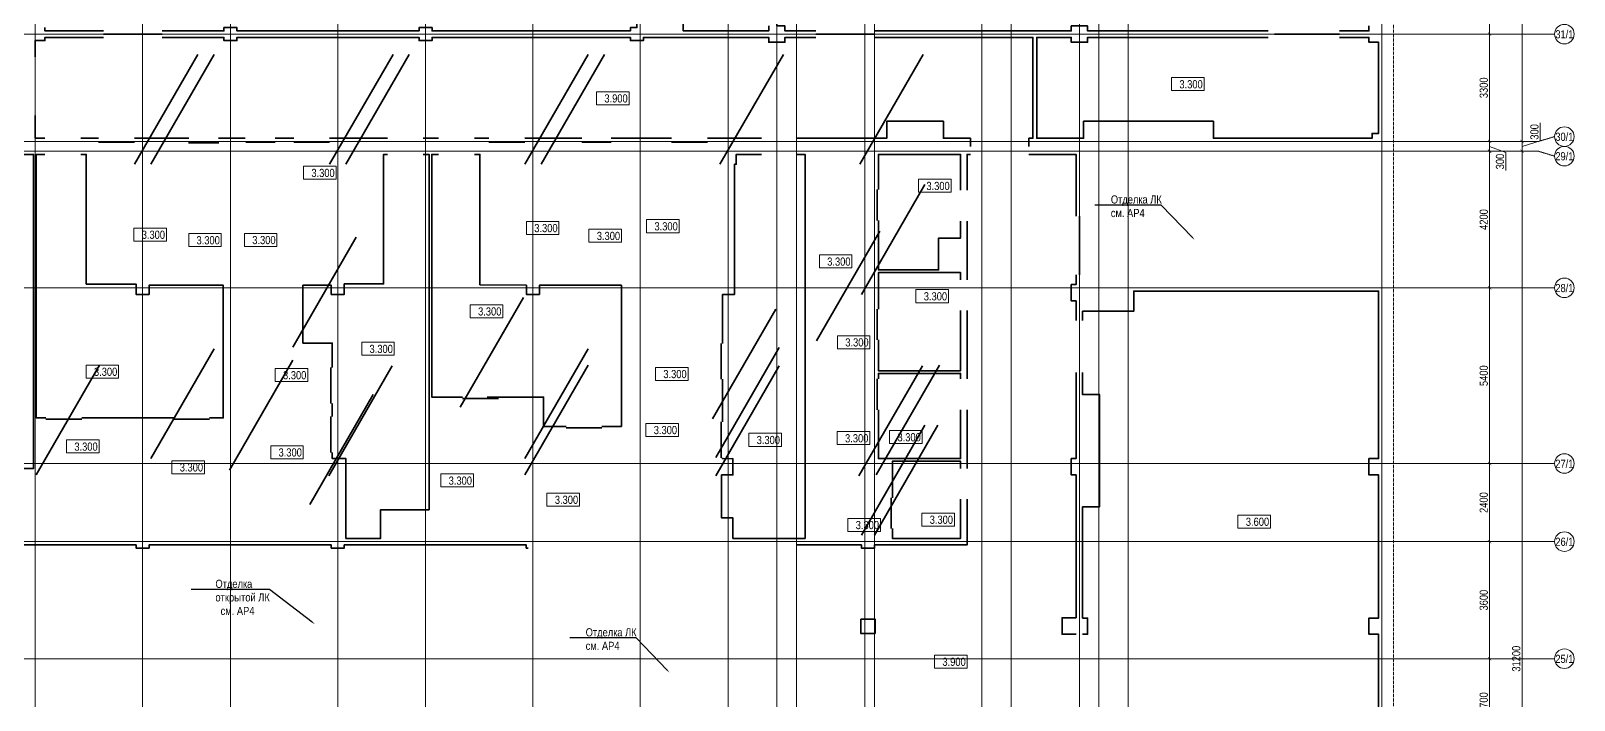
# Model space of a CAD drawing. Header units: millimetres. Extents: x -328335 to 1213373, y -208171 to 164144.
# Drawn here: x 73067 to 120510, y 83627 to 104200 of the extents above; entities that cross this region are included whole.
import ezdxf
from ezdxf import colors
from ezdxf.entities.mleader import LeaderData, LeaderLine
from ezdxf.enums import TextEntityAlignment as Align
from ezdxf.math import Vec2, Vec3

# ---------------------------------------------------------------- set-up
doc = ezdxf.new("R2010")
doc.units = ezdxf.units.MM
doc.header["$LTSCALE"] = 0.5
doc.linetypes.add('CENTER', pattern=[50.8, 31.75, -6.35, 6.35, -6.35])
doc.linetypes.add('DASHED', pattern=[19.05, 12.7, -6.35])
doc.layers.get('Defpoints').update_dxf_attribs({"color": 140})
for name, color, linetype, lineweight in [('АИ_Плинтус', 3, 'Continuous', 9), ('АИ_Полы', 1, 'Continuous', 9), ('АР6_потолок_отм', 5, 'Continuous', 5), ('РД_Оси_размер', 8, 'Continuous', 0)]:
    doc.layers.add(name, color=color, linetype=linetype, lineweight=lineweight)
doc.layers.add('АИ_Т_Профиль', color=2, linetype='Continuous', lineweight=40, true_color=0xffff00)
doc.layers.add('РД_Оси_100', color=7, linetype='Continuous', lineweight=0, true_color=0x525252)
doc.layers.add('АР6_Г_профиль плитки', color=220, linetype='Continuous', lineweight=35, plot=False)
doc.layers.add('АР_Делит', color=120, linetype='Continuous', lineweight=0, plot=False)
doc.styles.add('Arial_Narrow_08', font='ARIALN.TTF', dxfattribs={"width": 0.8})
doc.styles.add('style1', font='ARIALN.TTF')
doc.styles.add('ккк', font='isocpeur.ttf', dxfattribs={"width": 0.85, "oblique": 15})
doc.dimstyles.new('Dim100_ареал', dxfattribs={"dimscale": 100, "dimtxt": 2.5, "dimasz": 1, "dimexe": 1, "dimexo": 1, "dimgap": 0.5, "dimtad": 1, "dimzin": 12, "dimdsep": 46, "dimtxsty": 'style1', "dimblk": 'ARCHTICK', "dimcen": 1, "dimdle": 1, "dimaunit": 1, "dimadec": 0, "dimazin": 3, "dimtfac": 1, "dimtmove": 1, "dimatfit": 3, "dimldrblk": 'OPEN30', "dimfxl": 2, "dimfxlon": 1, "dimtolj": 1, "dimtzin": 0, "dimlwd": 5, "dimlwe": 5, "dimarcsym": 0})

# ---------------------------------------------------------------- blocks, each defined once
blk = doc.blocks.new('A-iden')
at = {"linetype": 'Continuous', "lineweight": 5}
blk.add_circle((0, -4), 3, dxfattribs=at)
at = {"color": 0, "linetype": 'Continuous', "lineweight": 20, "style": 'ккк', "width": 0.85}
blk.add_attdef('ID', text='', height=4, dxfattribs=at).set_placement((0.31, -3.85), align=Align.MIDDLE_CENTER)
blk = doc.blocks.new('_ArchTick')
at = {"color": 0, "linetype": 'ByBlock', "const_width": 0.15}
blk.add_lwpolyline([(-0.5, -0.5), (0.5, 0.5)], dxfattribs=at)
blk = doc.blocks.new('*D328')
at = {"layer": 'Defpoints', "color": 0, "transparency": 16777216}
for p in [(116910, 84900), (117910, 84900), (116910, 82200)]:
    blk.add_point(p, dxfattribs=at)
at = {"layer": 'РД_Оси_размер', "color": 0, "lineweight": 5, "transparency": 16777216}
for p, q in [((117910, 82100), (117910, 85000)), ((117710, 84900), (118010, 84900)), ((117710, 82200), (118010, 82200))]:
    blk.add_line(p, q, dxfattribs=at)
at = {"layer": 'РД_Оси_размер', "color": 0, "lineweight": 5, "transparency": 16777216, "xscale": 100, "yscale": 100, "zscale": 100}
for p, rotation in [((117910, 84900), 90), ((117910, 82200), 270)]:
    blk.add_blockref('_ArchTick', p, dxfattribs=dict(at, rotation=rotation))
at = {"layer": 'РД_Оси_размер', "color": 0, "transparency": 16777216, "insert": (117732, 83550), "char_height": 250, "attachment_point": 5, "rotation": 90, "style": 'style1'}
blk.add_mtext('\\A1;2700', dxfattribs=at)
blk = doc.blocks.new('_Open30')
at = {"color": 0, "linetype": 'ByBlock', "lineweight": -2}
for p, q in [((-1, 0.27), (0, 0)), ((0, 0), (-1, -0.27)), ((0, 0), (-1, 0))]:
    blk.add_line(p, q, dxfattribs=at)
blk = doc.blocks.new('*D329')
at = {"layer": 'Defpoints', "color": 0, "transparency": 16777216}
for p in [(116910, 88500), (117910, 88500), (116910, 84900)]:
    blk.add_point(p, dxfattribs=at)
at = {"layer": 'РД_Оси_размер', "color": 0, "lineweight": 5, "transparency": 16777216}
for p, q in [((117710, 88500), (118010, 88500)), ((117910, 84800), (117910, 88600)), ((117710, 84900), (118010, 84900))]:
    blk.add_line(p, q, dxfattribs=at)
at = {"layer": 'РД_Оси_размер', "color": 0, "lineweight": 5, "transparency": 16777216, "xscale": 100, "yscale": 100, "zscale": 100}
for p, rotation in [((117910, 88500), 90), ((117910, 84900), 270)]:
    blk.add_blockref('_ArchTick', p, dxfattribs=dict(at, rotation=rotation))
at = {"layer": 'РД_Оси_размер', "color": 0, "transparency": 16777216, "insert": (117732, 86700), "char_height": 250, "attachment_point": 5, "rotation": 90, "style": 'style1'}
blk.add_mtext('\\A1;3600', dxfattribs=at)
blk = doc.blocks.new('*D330')
at = {"layer": 'Defpoints', "color": 0, "transparency": 16777216}
for p in [(116910, 90900), (117910, 90900), (116910, 88500)]:
    blk.add_point(p, dxfattribs=at)
at = {"layer": 'РД_Оси_размер', "color": 0, "lineweight": 5, "transparency": 16777216}
for p, q in [((117710, 90900), (118010, 90900)), ((117910, 88400), (117910, 91000)), ((117710, 88500), (118010, 88500))]:
    blk.add_line(p, q, dxfattribs=at)
at = {"layer": 'РД_Оси_размер', "color": 0, "lineweight": 5, "transparency": 16777216, "xscale": 100, "yscale": 100, "zscale": 100}
for p, rotation in [((117910, 90900), 90), ((117910, 88500), 270)]:
    blk.add_blockref('_ArchTick', p, dxfattribs=dict(at, rotation=rotation))
at = {"layer": 'РД_Оси_размер', "color": 0, "transparency": 16777216, "insert": (117732, 89700), "char_height": 250, "attachment_point": 5, "rotation": 90, "style": 'style1'}
blk.add_mtext('\\A1;2400', dxfattribs=at)
blk = doc.blocks.new('*D331')
at = {"layer": 'Defpoints', "color": 0, "transparency": 16777216}
for p in [(116910, 96300), (117910, 96300), (116910, 90900)]:
    blk.add_point(p, dxfattribs=at)
at = {"layer": 'РД_Оси_размер', "color": 0, "lineweight": 5, "transparency": 16777216}
for p, q in [((117910, 90800), (117910, 96400)), ((117710, 96300), (118010, 96300)), ((117710, 90900), (118010, 90900))]:
    blk.add_line(p, q, dxfattribs=at)
at = {"layer": 'РД_Оси_размер', "color": 0, "lineweight": 5, "transparency": 16777216, "xscale": 100, "yscale": 100, "zscale": 100}
for p, rotation in [((117910, 96300), 90), ((117910, 90900), 270)]:
    blk.add_blockref('_ArchTick', p, dxfattribs=dict(at, rotation=rotation))
at = {"layer": 'РД_Оси_размер', "color": 0, "transparency": 16777216, "insert": (117732, 93600), "char_height": 250, "attachment_point": 5, "rotation": 90, "style": 'style1'}
blk.add_mtext('\\A1;5400', dxfattribs=at)
blk = doc.blocks.new('*D332')
at = {"layer": 'Defpoints', "color": 0, "transparency": 16777216}
for p in [(116910, 100500), (117910, 100500), (116910, 96300)]:
    blk.add_point(p, dxfattribs=at)
at = {"layer": 'РД_Оси_размер', "color": 0, "lineweight": 5, "transparency": 16777216}
for p, q in [((117910, 96200), (117910, 100600)), ((117710, 100500), (118010, 100500)), ((117710, 96300), (118010, 96300))]:
    blk.add_line(p, q, dxfattribs=at)
at = {"layer": 'РД_Оси_размер', "color": 0, "lineweight": 5, "transparency": 16777216, "xscale": 100, "yscale": 100, "zscale": 100}
for p, rotation in [((117910, 100500), 90), ((117910, 96300), 270)]:
    blk.add_blockref('_ArchTick', p, dxfattribs=dict(at, rotation=rotation))
at = {"layer": 'РД_Оси_размер', "color": 0, "transparency": 16777216, "insert": (117732, 98400), "char_height": 250, "attachment_point": 5, "rotation": 90, "style": 'style1'}
blk.add_mtext('\\A1;4200', dxfattribs=at)
blk = doc.blocks.new('*D333')
at = {"layer": 'Defpoints', "color": 0, "transparency": 16777216}
for p in [(116910, 100800), (117910, 100800), (116910, 100500)]:
    blk.add_point(p, dxfattribs=at)
at = {"layer": 'РД_Оси_размер', "color": 0, "lineweight": 5, "transparency": 16777216}
for p, q in [((117710, 100800), (118010, 100800)), ((117910, 100400), (117910, 100900)), ((117910, 100650), (118410, 100458)), ((117710, 100500), (118010, 100500)), ((118410, 100458), (118410, 99905))]:
    blk.add_line(p, q, dxfattribs=at)
at = {"layer": 'РД_Оси_размер', "color": 0, "lineweight": 5, "transparency": 16777216, "xscale": 100, "yscale": 100, "zscale": 100}
for p, rotation in [((117910, 100800), 90), ((117910, 100500), 270)]:
    blk.add_blockref('_ArchTick', p, dxfattribs=dict(at, rotation=rotation))
at = {"layer": 'РД_Оси_размер', "color": 0, "transparency": 16777216, "insert": (118232, 100182), "char_height": 250, "attachment_point": 5, "rotation": 90, "style": 'style1'}
blk.add_mtext('\\A1;300', dxfattribs=at)
blk = doc.blocks.new('*D334')
at = {"layer": 'Defpoints', "color": 0, "transparency": 16777216}
for p in [(116910, 104100), (117910, 104100), (116910, 100800)]:
    blk.add_point(p, dxfattribs=at)
at = {"layer": 'РД_Оси_размер', "color": 0, "lineweight": 5, "transparency": 16777216}
for p, q in [((117710, 104100), (118010, 104100)), ((117910, 100700), (117910, 104200)), ((117710, 100800), (118010, 100800))]:
    blk.add_line(p, q, dxfattribs=at)
at = {"layer": 'РД_Оси_размер', "color": 0, "lineweight": 5, "transparency": 16777216, "xscale": 100, "yscale": 100, "zscale": 100}
for p, rotation in [((117910, 104100), 90), ((117910, 100800), 270)]:
    blk.add_blockref('_ArchTick', p, dxfattribs=dict(at, rotation=rotation))
at = {"layer": 'РД_Оси_размер', "color": 0, "transparency": 16777216, "insert": (117732, 102450), "char_height": 250, "attachment_point": 5, "rotation": 90, "style": 'style1'}
blk.add_mtext('\\A1;3300', dxfattribs=at)
blk = doc.blocks.new('*D335')
at = {"layer": 'Defpoints', "color": 0, "transparency": 16777216}
for p in [(116910, 110100), (117910, 110100), (116910, 104100)]:
    blk.add_point(p, dxfattribs=at)
at = {"layer": 'РД_Оси_размер', "color": 0, "lineweight": 5, "transparency": 16777216}
for p, q in [((117710, 110100), (118010, 110100)), ((117910, 104000), (117910, 110200)), ((117710, 104100), (118010, 104100))]:
    blk.add_line(p, q, dxfattribs=at)
at = {"layer": 'РД_Оси_размер', "color": 0, "lineweight": 5, "transparency": 16777216, "xscale": 100, "yscale": 100, "zscale": 100}
for p, rotation in [((117910, 110100), 90), ((117910, 104100), 270)]:
    blk.add_blockref('_ArchTick', p, dxfattribs=dict(at, rotation=rotation))
at = {"layer": 'РД_Оси_размер', "color": 0, "transparency": 16777216, "insert": (117732, 107100), "char_height": 250, "attachment_point": 5, "rotation": 90, "style": 'style1'}
blk.add_mtext('\\A1;6000', dxfattribs=at)
blk = doc.blocks.new('*D51')
at = {"layer": 'Defpoints', "color": 0, "transparency": 16777216}
for p in [(114955, 100500), (118910, 100500), (116910, 69300)]:
    blk.add_point(p, dxfattribs=at)
at = {"layer": 'РД_Оси_размер', "color": 0, "lineweight": 5, "transparency": 16777216}
for p, q in [((118910, 69200), (118910, 100600)), ((118710, 100500), (119010, 100500)), ((118710, 69300), (119010, 69300))]:
    blk.add_line(p, q, dxfattribs=at)
at = {"layer": 'РД_Оси_размер', "color": 0, "lineweight": 5, "transparency": 16777216, "xscale": 100, "yscale": 100, "zscale": 100}
for p, rotation in [((118910, 100500), 90), ((118910, 69300), 270)]:
    blk.add_blockref('_ArchTick', p, dxfattribs=dict(at, rotation=rotation))
at = {"layer": 'РД_Оси_размер', "color": 0, "transparency": 16777216, "insert": (118732, 84900), "char_height": 250, "attachment_point": 5, "rotation": 90, "style": 'style1'}
blk.add_mtext('\\A1;31200', dxfattribs=at)
blk = doc.blocks.new('*D52')
at = {"layer": 'Defpoints', "color": 0, "transparency": 16777216}
for p in [(116910, 100800), (118910, 100800), (114955, 100500)]:
    blk.add_point(p, dxfattribs=at)
at = {"layer": 'РД_Оси_размер', "color": 0, "lineweight": 5, "transparency": 16777216}
for p, q in [((119468, 100817), (119468, 101370)), ((118710, 100800), (119010, 100800)), ((118910, 100400), (118910, 100900)), ((118910, 100650), (119468, 100817)), ((118710, 100500), (119010, 100500))]:
    blk.add_line(p, q, dxfattribs=at)
at = {"layer": 'РД_Оси_размер', "color": 0, "lineweight": 5, "transparency": 16777216, "xscale": 100, "yscale": 100, "zscale": 100}
for p, rotation in [((118910, 100800), 90), ((118910, 100500), 270)]:
    blk.add_blockref('_ArchTick', p, dxfattribs=dict(at, rotation=rotation))
at = {"layer": 'РД_Оси_размер', "color": 0, "transparency": 16777216, "insert": (119290, 101094), "char_height": 250, "attachment_point": 5, "rotation": 90, "style": 'style1'}
blk.add_mtext('\\A1;300', dxfattribs=at)
blk = doc.blocks.new('*D342')
at = {"layer": 'Defpoints', "color": 0, "transparency": 16777216}
for p in [(116910, 134700), (118910, 134700), (116910, 100800)]:
    blk.add_point(p, dxfattribs=at)
at = {"layer": 'РД_Оси_размер', "color": 0, "lineweight": 5, "transparency": 16777216}
for p, q in [((118910, 100700), (118910, 134800)), ((118710, 134700), (119010, 134700)), ((118710, 100800), (119010, 100800))]:
    blk.add_line(p, q, dxfattribs=at)
at = {"layer": 'РД_Оси_размер', "color": 0, "lineweight": 5, "transparency": 16777216, "xscale": 100, "yscale": 100, "zscale": 100}
for p, rotation in [((118910, 134700), 90), ((118910, 100800), 270)]:
    blk.add_blockref('_ArchTick', p, dxfattribs=dict(at, rotation=rotation))
at = {"layer": 'РД_Оси_размер', "color": 0, "transparency": 16777216, "insert": (118732, 117750), "char_height": 250, "attachment_point": 5, "rotation": 90, "style": 'style1'}
blk.add_mtext('\\A1;33900', dxfattribs=at)
blk = doc.blocks.new('Отметка_план')
at = {"color": 7, "lineweight": 5}
blk.add_lwpolyline([(0, 0), (10, 0), (10, 4), (0, 4)], close=True, dxfattribs=at)
at = {"style": 'Arial_Narrow_08', "width": 0.8}
blk.add_attdef('OTMG', text='', height=2.5, dxfattribs=at).set_placement((9.06, 0.7), align=Align.RIGHT)
blk = doc.blocks.new('СОШ_2200_АР_ОСИ_М100_28.05.24')
at = {"layer": 'АР_Делит', "color": 5, "linetype": 'DASHED'}
blk.add_lwpolyline([(114955, 135155), (114955, -355), (93595.036, -355), (93595.036, 13855), (94145, 13855), (94145, 68320), (66055, 68320), (66055, 13857.73), (83455, 13857.73), (83455, -355), (45245, -355), (45245, 13145), (44695, 13145), (44695, 26755), (45245, 26755), (45245, 68320), (20455, 68320), (20455, 26755), (27955, 26755), (27955, 13145), (-355, 13145), (-355, 100855), (37145, 100855), (37145, 129155)], dxfattribs=at)
at = {"layer": 'РД_Оси_100', "color": 8, "linetype": 'CENTER', "true_color": 0x808080}
for p, q in [((73200, -6155), (73200, 139938.679)), ((79200, -6155), (79200, 139938.679)), ((85200, -6155), (85200, 139938.679)), ((88500, -6155), (88500, 139938.679)), ((91800, -6155), (91800, 139938.679)), ((94500, -6155), (94500, 139938.679)), ((96000, -6155), (96000, 139938.679)), ((102300, -6155), (102300, 139938.679)), ((114600, -6155), (114600, 139938.679)), ((-5954.958, 104100), (119910, 104100)), ((-5954.958, 96300), (119910, 96300)), ((-5954.958, 90900), (119910, 90900)), ((-5954.958, 88500), (119910, 88500)), ((-5954.958, 84900), (119910, 84900))]:
    blk.add_line(p, q, dxfattribs=at)
for points in [[(76500, 139938.679), (76500, -6155)], [(82500, 139938.679), (82500, -6155)], [(96600, -6155), (96600, 139938.679)], [(98700, -6194.98), (98700, 139538.679), (98550, 139938.679)], [(99000, -6195.83), (99000, 139538.679), (99150, 139938.679)], [(103200, -6155), (103200, 139938.679)], [(105300, -6155), (105300, 139938.679)], [(105900, 139938.679), (105900, -6155)], [(106800, -6155), (106800, 139938.679)], [(119910, 100950), (119410, 100800), (-5454.958, 100800), (-5954.958, 100950)], [(119910, 100350), (119410, 100500), (-5454.958, 100500), (-5954.958, 100350)]]:
    blk.add_lwpolyline(points, dxfattribs=at)
at = {"layer": 'РД_Оси_100', "color": 0}
ref = blk.add_blockref('A-iden', (120210, 104500), dxfattribs=dict(at, xscale=100, yscale=100, zscale=100))
ref.add_attrib('ID', '31/1', dxfattribs={"layer": '0', "linetype": 'Continuous', "height": 250, "style": 'style1'}).set_placement((120210, 104100), align=Align.MIDDLE)
ref = blk.add_blockref('A-iden', (120210, 101350), dxfattribs=dict(at, xscale=100, yscale=100, zscale=100))
ref.add_attrib('ID', '30/1', dxfattribs={"layer": '0', "linetype": 'Continuous', "height": 250, "style": 'style1'}).set_placement((120210, 100950), align=Align.MIDDLE)
ref = blk.add_blockref('A-iden', (120210, 100750), dxfattribs=dict(at, xscale=100, yscale=100, zscale=100))
ref.add_attrib('ID', '29/1', dxfattribs={"layer": '0', "linetype": 'Continuous', "height": 250, "style": 'style1'}).set_placement((120210, 100350), align=Align.MIDDLE)
ref = blk.add_blockref('A-iden', (120210, 96700), dxfattribs=dict(at, xscale=100, yscale=100, zscale=100))
ref.add_attrib('ID', '28/1', dxfattribs={"layer": '0', "linetype": 'Continuous', "height": 250, "style": 'style1'}).set_placement((120210, 96300), align=Align.MIDDLE)
ref = blk.add_blockref('A-iden', (120210, 91300), dxfattribs=dict(at, xscale=100, yscale=100, zscale=100))
ref.add_attrib('ID', '27/1', dxfattribs={"layer": '0', "linetype": 'Continuous', "height": 250, "style": 'style1'}).set_placement((120210, 90900), align=Align.MIDDLE)
ref = blk.add_blockref('A-iden', (120210, 88900), dxfattribs=dict(at, xscale=100, yscale=100, zscale=100))
ref.add_attrib('ID', '26/1', dxfattribs={"layer": '0', "linetype": 'Continuous', "height": 250, "style": 'style1'}).set_placement((120210, 88500), align=Align.MIDDLE)
ref = blk.add_blockref('A-iden', (120210, 85300), dxfattribs=dict(at, xscale=100, yscale=100, zscale=100))
ref.add_attrib('ID', '25/1', dxfattribs={"layer": '0', "linetype": 'Continuous', "height": 250, "style": 'style1'}).set_placement((120210, 84900), align=Align.MIDDLE)
at = {"layer": 'РД_Оси_размер'}
for base, p1, p2, picture, middle in [((118910, 134700), (116910, 100800), (116910, 134700), '*D342', (118732.357, 117750)), ((117910, 110100), (116910, 104100), (116910, 110100), '*D335', (117732.357, 107100)), ((117910, 104100), (116910, 100800), (116910, 104100), '*D334', (117732.357, 102450)), ((118910, 100800), (114955, 100500), (116910, 100800), '*D52', (119290.286, 100867.379)), ((118910, 100500), (116910, 69300), (114955, 100500), '*D51', (118732.357, 84900)), ((117910, 100500), (116910, 96300), (116910, 100500), '*D332', (117732.357, 98400)), ((117910, 96300), (116910, 90900), (116910, 96300), '*D331', (117732.357, 93600)), ((117910, 90900), (116910, 88500), (116910, 90900), '*D330', (117732.357, 89700)), ((117910, 88500), (116910, 84900), (116910, 88500), '*D329', (117732.357, 86700)), ((117910, 84900), (116910, 82200), (116910, 84900), '*D328', (117732.357, 83550))]:
    dim = blk.add_linear_dim(base=base, p1=p1, p2=p2, angle=90, dimstyle='Dim100_ареал', dxfattribs=at)
    dim.commit()
    dim.dimension.update_dxf_attribs({"geometry": picture, "text_midpoint": middle})
dim = blk.add_linear_dim(base=(117910, 100800), p1=(116910, 100500), p2=(116910, 100800), angle=90, dimstyle='Dim100_ареал', dxfattribs=at)
dim.commit()
dim.dimension.update_dxf_attribs({"geometry": '*D333', "text_midpoint": (118410, 100407.707), "dimtype": 160})

msp = doc.modelspace()

# ---------------------------------------------------------------- linework, layer by layer
at = {"layer": 'АИ_Плинтус', "color": 24, "linetype": 'ByBlock', "lineweight": 35, "true_color": 0xa52900}
for points in [[(97200, 104200), (96249.996, 104200), (96249.996, 104350), (95999.996, 104350), (95999.996, 109850), (96250, 109850), (96250, 110350), (96000.001, 110350), (95999.996, 115850), (96249.996, 115850), (96249.996, 116350), (95999.996, 116350), (96000, 122450), (96249.996, 122450), (96249.996, 122950), (96000.003, 122950), (96000.003, 123150)], [(91700, 105200), (91700, 104300), (91500, 104300), (91500, 104200), (85400, 104200), (85400, 104300), (85000, 104300), (85000, 104200), (79400, 104200), (79400, 104300), (79000, 104300), (79000, 104200), (77100, 104200)], [(73200, 103400), (73200, 103900), (73500, 103900), (73500, 104000.798), (75300, 104000)], [(75300, 104200), (73500, 104200), (73500, 104300)], [(77100, 104000), (79000, 104000.798), (79000, 103900), (79400, 103900), (79400, 104000), (85000, 104000.798), (85000, 103900), (85400, 103900), (85400, 104000.798), (91500, 104000.798), (91500, 103900), (91900, 103900), (91900, 104000), (95749.996, 104000), (95749.996, 103850), (96249.996, 103850), (96250.004, 104000), (97200, 104000)], [(111100, 104200), (105549.997, 104200), (105549.997, 104350), (105049.997, 104350), (105049.997, 104200), (99000, 104200)], [(99000, 104000), (103870, 103999.917), (103870, 100900), (103750, 100900), (103750, 100650)], [(114200, 104350), (114200, 104200), (113300.001, 104200)], [(73500, 100900.009), (73200, 100900.009), (73200, 101600)], [(101950, 100650), (101950, 100900), (101120, 100900), (101120, 101420), (99380, 101420), (99380, 100900), (96626.044, 100900)], [(75150, 100900.009), (74600, 100900.009)], [(77920, 100900.009), (76250, 100900)], [(79651.855, 100900.009), (78830, 100900)], [(81150, 100900), (80581.855, 100900)], [(84030, 100900), (82250, 100900)], [(85600, 100900), (85130, 100900)], [(87150, 100900.008), (86700, 100900.008)], [(90000, 100900), (88250, 100900)], [(92765.784, 100900), (90910, 100900)], [(95526.044, 100900), (93865.784, 100900)], [(70680, 91950), (70680, 91050), (71050, 91050), (71050, 90750), (73150.025, 90750), (73150, 100400), (71050, 100400), (71050, 100100), (70550, 100100), (70551, 100400), (70380, 100400)], [(73500, 100400), (73230, 100400), (73230, 92300), (73530, 92300)], [(78560.001, 92300), (78980.002, 92300), (78979.953, 96379.986), (76700, 96380.086), (76700, 96100), (76300, 96100), (76300, 96418.489), (74770, 96418.489), (74770, 100400), (74600, 100400)], [(84030, 100400), (83910.004, 100400), (83910.004, 96419.984), (82700, 96419.984), (82700, 96100), (82300, 96100), (82300.005, 96380), (81429.979, 96379.99), (81429.979, 94600), (82330, 94600), (82330, 93850)], [(82330, 91243.027), (82330, 91050), (82750.187, 91050), (82750.187, 88600), (83820, 88599.569), (83820, 89480), (85310, 89480), (85310, 100400), (85130, 100400)], [(85600, 100400), (85390, 100400), (85390, 92940.235), (86340, 92940.235)], [(90620.004, 92040.007), (91220.004, 92040.007), (91219.309, 96380.696), (88700, 96380.696), (88700, 96100), (88300, 96100), (88299.714, 96380.868), (86869.715, 96393.283), (86869.715, 100400), (86700, 100400)], [(94330.004, 91080), (94330.004, 91048.675), (94650, 91050), (94650, 90550), (94300, 90550), (94300.001, 89230), (94650, 89230), (94650, 88600), (96870, 88600), (96870, 100400), (96626.044, 100400)], [(95526.044, 100400), (94750, 100400), (94750, 100100), (94700, 100100), (94700, 96100), (94330.004, 96100), (94330.004, 94589.859)], [(99120, 99319.914), (99120.654, 100400), (101650, 100400), (101650, 99300)], [(101850, 99300), (101850, 100400), (101950, 100400)], [(105200, 98500), (105200, 100400), (103750, 100400)], [(99120, 98369.914), (99120.654, 96850), (100971.439, 96850), (100971.439, 97830), (101650, 97830), (101650, 98350)], [(101850, 96550), (101850, 98350)], [(101650, 96550), (101650, 96770), (99120.654, 96770), (99120.654, 95650)], [(105200, 95300), (105200, 95900), (105050, 95900), (105050, 96400), (105200, 96400), (105200, 96700)], [(114500, 82450), (114500, 85650), (114200, 85650), (114200, 86150), (114500, 86150), (114500, 90550), (114200, 90550), (114200, 91050), (114500, 91050), (114500, 96200), (106970, 96200), (106970, 95580), (105400, 95580), (105400, 95300)], [(99120, 94700), (99120, 93750), (101650, 93750), (101650, 95600)], [(101850, 95600), (101850, 93500)], [(94330.004, 93489.859), (94330.004, 92180)], [(101650, 93500), (101650, 93670), (99120, 93670), (99120, 93500)], [(105200, 85650), (104769.983, 85650), (104769.983, 86158.477), (105200, 86158.477), (105200, 90550), (105050, 90550), (105050, 91050), (105200, 91050), (105200, 93700)], [(105400, 93700), (105400, 93019.999), (105920, 93019.999), (105920, 89570), (105400, 89570), (105400, 86150), (105550, 86150), (105550, 85650), (105400, 85651)], [(82330, 92750), (82330, 92343.027)], [(87090, 92940.235), (88829.891, 92940.235), (88829.891, 92039.957), (89520.004, 92039.976)], [(99120, 92550), (99120, 91050), (101650, 91050), (101650, 92550)], [(101850, 92550), (101850, 90750)], [(74630, 92300), (77460, 92300)], [(101650, 90750), (101650.005, 90970), (99550, 90970), (99550, 89850)], [(101850, 89800), (101850, 88400), (99000, 88400), (99000, 88300), (98600, 88300), (98600, 88400), (96600, 88400)], [(99550, 88900), (99550, 88600), (101650, 88600), (101650, 89800)], [(88350, 88300), (88297.5, 88300), (88297.5, 88400), (82700, 88400), (82700, 88300), (82300, 88300), (82300, 88400), (76700, 88400), (76700, 88300), (76300, 88300), (76300, 88400), (71000, 88400), (71000, 88300), (70899.915, 88299.999), (70899.919, 87600.001)]]:
    msp.add_lwpolyline(points, dxfattribs=at)
at = {"layer": 'АИ_Плинтус', "color": 160, "linetype": 'ByBlock', "lineweight": 35, "true_color": 0x003fff}
for points in [[(95749.996, 104349.999), (95749.996, 104200), (93120, 104200), (93120, 105020.299)], [(111100, 104000), (105549.997, 104000), (105549.997, 103850), (105049.997, 103850), (105049.997, 104000), (103990, 103999.917), (103990, 100900), (105429.997, 100900), (105429.997, 101420), (109420, 101420), (109420, 100900), (114300, 100900), (114300, 101050), (114500, 101050), (114500, 103850), (114200, 103850), (114200, 104000), (113300.001, 104000)]]:
    msp.add_lwpolyline(points, dxfattribs=at)
at = {"layer": 'АИ_Плинтус', "color": 24, "linetype": 'ByBlock', "lineweight": 35, "true_color": 0xa52900}
msp.add_lwpolyline([(98580, 86120), (99020, 86120), (99020, 85680), (98580, 85680)], close=True, dxfattribs=at)
at = {"layer": 'АИ_Т_Профиль', "linetype": 'ByBlock', "lineweight": 35}
for points in [[(75300, 104100), (77100, 104100)], [(97199.999, 104100), (99000, 104100)], [(111300, 104100), (113300.001, 104100)], [(75150, 100775), (76250, 100775)], [(77910.002, 100760.562), (78850, 100760.562)], [(79671.855, 100775), (80581.855, 100775)], [(81150, 100775), (82250, 100775)], [(87150, 100775), (88250, 100775)], [(90000, 100775), (90910, 100775)], [(92765.784, 100775), (93865.784, 100775)], [(99080, 98369.914), (99080, 99319.914)], [(105300, 96700), (105300, 98500)], [(99080, 94700), (99080, 95650)], [(94290.004, 93489.944), (94290.004, 94589.944)], [(82290, 93850), (82290, 92750)], [(99080, 92550), (99080, 93500)], [(86340, 92900.235), (87440, 92900.235)], [(73530, 92260), (74630, 92260)], [(77460.001, 92260), (78560.001, 92260)], [(82290, 92343.027), (82290, 91243.027)], [(94290.004, 92180), (94290.004, 91080)], [(89520.005, 91999.976), (90620.005, 92000.007)], [(99510, 88900), (99510, 89850)]]:
    msp.add_lwpolyline(points, dxfattribs=at)
at = {"layer": 'АР6_Г_профиль плитки'}
for points in [[(76250, 100100), (78200, 103477.499)], [(76750, 100100), (78700, 103477.499)], [(82250, 100100), (84200, 103477.499)], [(82750, 100100), (84700, 103477.499)], [(88250, 100100), (90200, 103477.499)], [(88750, 100100), (90700, 103477.499)], [(94250, 100100), (96200, 103477.499)], [(98550, 100100), (100500, 103477.499)], [(98600, 96100), (100550, 99477.499)], [(81119.583, 94480), (83069.583, 97857.499)], [(97220, 94670), (99170, 98047.499)], [(86259.942, 92630.235), (88209.942, 96007.734)], [(94020.004, 92270.066), (95970.004, 95647.565)], [(76750, 91050), (78700, 94427.499)], [(88250.014, 91050), (90200.014, 94427.499)], [(94125, 91085.003), (96075, 94462.502)], [(79169.583, 90700), (81119.583, 94077.499)], [(73230, 90550), (75180, 93927.499)], [(82224.583, 90525), (84174.583, 93902.499)], [(88250, 90550), (90200, 93927.499)], [(94125, 90524.994), (96075, 93902.493)], [(98525.145, 90525), (100475.145, 93902.499)], [(99050, 90550), (101000, 93927.499)], [(81639.583, 89640), (83589.583, 93017.499)], [(98600, 88700), (100550, 92077.499)], [(99000, 88700), (100950, 92077.499)]]:
    msp.add_lwpolyline(points, dxfattribs=at)

# ---------------------------------------------------------------- block references
at = {"layer": 'АР6_потолок_отм'}
ref = msp.add_blockref('Отметка_план', (108134.255, 102363.666), dxfattribs=dict(at, xscale=100, yscale=100, zscale=100))
ref.add_attrib('OTMG', '3.300', dxfattribs={"layer": '0', "color": 0, "height": 250, "style": 'style1'}).set_placement((109091.672, 102683.482), align=Align.TOP_RIGHT)
ref = msp.add_blockref('Отметка_план', (90457.131, 101928.764), dxfattribs=dict(at, xscale=100, yscale=100, zscale=100))
ref.add_attrib('OTMG', '3.900', dxfattribs={"layer": '0', "color": 0, "height": 250, "style": 'style1'}).set_placement((91414.549, 102248.58), align=Align.TOP_RIGHT)
ref = msp.add_blockref('Отметка_план', (81449.357, 99638.54), dxfattribs=dict(at, xscale=100, yscale=100, zscale=100))
ref.add_attrib('OTMG', '3.300', dxfattribs={"layer": '0', "color": 0, "height": 250, "style": 'style1'}).set_placement((82406.775, 99958.357), align=Align.TOP_RIGHT)
ref = msp.add_blockref('Отметка_план', (100356.37, 99237.694), dxfattribs=dict(at, xscale=100, yscale=100, zscale=100))
ref.add_attrib('OTMG', '3.300', dxfattribs={"layer": '0', "color": 0, "height": 250, "style": 'style1'}).set_placement((101313.788, 99557.51), align=Align.TOP_RIGHT)
ref = msp.add_blockref('Отметка_план', (88302.126, 97943.224), dxfattribs=dict(at, xscale=100, yscale=100, zscale=100))
ref.add_attrib('OTMG', '3.300', dxfattribs={"layer": '0', "color": 0, "height": 250, "style": 'style1'}).set_placement((89259.544, 98263.04), align=Align.TOP_RIGHT)
ref = msp.add_blockref('Отметка_план', (91996.143, 97996.67), dxfattribs=dict(at, xscale=100, yscale=100, zscale=100))
ref.add_attrib('OTMG', '3.300', dxfattribs={"layer": '0', "color": 0, "height": 250, "style": 'style1'}).set_placement((92953.561, 98316.487), align=Align.TOP_RIGHT)
ref = msp.add_blockref('Отметка_план', (76233.297, 97738.461), dxfattribs=dict(at, xscale=100, yscale=100, zscale=100))
ref.add_attrib('OTMG', '3.300', dxfattribs={"layer": '0', "color": 0, "height": 250, "style": 'style1'}).set_placement((77190.715, 98058.278), align=Align.TOP_RIGHT)
ref = msp.add_blockref('Отметка_план', (77918.207, 97568.744), dxfattribs=dict(at, xscale=100, yscale=100, zscale=100))
ref.add_attrib('OTMG', '3.300', dxfattribs={"layer": '0', "color": 0, "height": 250, "style": 'style1'}).set_placement((78875.625, 97888.56), align=Align.TOP_RIGHT)
ref = msp.add_blockref('Отметка_план', (79632.684, 97574.861), dxfattribs=dict(at, xscale=100, yscale=100, zscale=100))
ref.add_attrib('OTMG', '3.300', dxfattribs={"layer": '0', "color": 0, "height": 250, "style": 'style1'}).set_placement((80590.102, 97894.678), align=Align.TOP_RIGHT)
ref = msp.add_blockref('Отметка_план', (90223.518, 97701.804), dxfattribs=dict(at, xscale=100, yscale=100, zscale=100))
ref.add_attrib('OTMG', '3.300', dxfattribs={"layer": '0', "color": 0, "height": 250, "style": 'style1'}).set_placement((91180.936, 98021.621), align=Align.TOP_RIGHT)
ref = msp.add_blockref('Отметка_план', (97307.547, 96913.091), dxfattribs=dict(at, xscale=100, yscale=100, zscale=100))
ref.add_attrib('OTMG', '3.300', dxfattribs={"layer": '0', "color": 0, "height": 250, "style": 'style1'}).set_placement((98264.964, 97232.908), align=Align.TOP_RIGHT)
ref = msp.add_blockref('Отметка_план', (100276.037, 95844.793), dxfattribs=dict(at, xscale=100, yscale=100, zscale=100))
ref.add_attrib('OTMG', '3.300', dxfattribs={"layer": '0', "color": 0, "height": 250, "style": 'style1'}).set_placement((101233.455, 96164.61), align=Align.TOP_RIGHT)
ref = msp.add_blockref('Отметка_план', (86574.134, 95380.204), dxfattribs=dict(at, xscale=100, yscale=100, zscale=100))
ref.add_attrib('OTMG', '3.300', dxfattribs={"layer": '0', "color": 0, "height": 250, "style": 'style1'}).set_placement((87531.552, 95700.02), align=Align.TOP_RIGHT)
ref = msp.add_blockref('Отметка_план', (83237.915, 94228.338), dxfattribs=dict(at, xscale=100, yscale=100, zscale=100))
ref.add_attrib('OTMG', '3.300', dxfattribs={"layer": '0', "color": 0, "height": 250, "style": 'style1'}).set_placement((84195.333, 94548.155), align=Align.TOP_RIGHT)
ref = msp.add_blockref('Отметка_план', (97862.852, 94429.722), dxfattribs=dict(at, xscale=100, yscale=100, zscale=100))
ref.add_attrib('OTMG', '3.300', dxfattribs={"layer": '0', "color": 0, "height": 250, "style": 'style1'}).set_placement((98820.27, 94749.538), align=Align.TOP_RIGHT)
ref = msp.add_blockref('Отметка_план', (74765.573, 93525.653), dxfattribs=dict(at, xscale=100, yscale=100, zscale=100))
ref.add_attrib('OTMG', '3.300', dxfattribs={"layer": '0', "color": 0, "height": 250, "style": 'style1'}).set_placement((75722.991, 93845.469), align=Align.TOP_RIGHT)
ref = msp.add_blockref('Отметка_план', (80578.254, 93420.446), dxfattribs=dict(at, xscale=100, yscale=100, zscale=100))
ref.add_attrib('OTMG', '3.300', dxfattribs={"layer": '0', "color": 0, "height": 250, "style": 'style1'}).set_placement((81535.672, 93740.262), align=Align.TOP_RIGHT)
ref = msp.add_blockref('Отметка_план', (92269.528, 93456.088), dxfattribs=dict(at, xscale=100, yscale=100, zscale=100))
ref.add_attrib('OTMG', '3.300', dxfattribs={"layer": '0', "color": 0, "height": 250, "style": 'style1'}).set_placement((93226.946, 93775.905), align=Align.TOP_RIGHT)
ref = msp.add_blockref('Отметка_план', (91974.758, 91734.752), dxfattribs=dict(at, xscale=100, yscale=100, zscale=100))
ref.add_attrib('OTMG', '3.300', dxfattribs={"layer": '0', "color": 0, "height": 250, "style": 'style1'}).set_placement((92932.176, 92054.568), align=Align.TOP_RIGHT)
ref = msp.add_blockref('Отметка_план', (74162.745, 91224.572), dxfattribs=dict(at, xscale=100, yscale=100, zscale=100))
ref.add_attrib('OTMG', '3.300', dxfattribs={"layer": '0', "color": 0, "height": 250, "style": 'style1'}).set_placement((75120.163, 91544.388), align=Align.TOP_RIGHT)
ref = msp.add_blockref('Отметка_план', (95137.919, 91428.339), dxfattribs=dict(at, xscale=100, yscale=100, zscale=100))
ref.add_attrib('OTMG', '3.300', dxfattribs={"layer": '0', "color": 0, "height": 250, "style": 'style1'}).set_placement((96095.336, 91748.155), align=Align.TOP_RIGHT)
ref = msp.add_blockref('Отметка_план', (97856.189, 91481.553), dxfattribs=dict(at, xscale=100, yscale=100, zscale=100))
ref.add_attrib('OTMG', '3.300', dxfattribs={"layer": '0', "color": 0, "height": 250, "style": 'style1'}).set_placement((98813.607, 91801.369), align=Align.TOP_RIGHT)
ref = msp.add_blockref('Отметка_план', (99467.431, 91513.2), dxfattribs=dict(at, xscale=100, yscale=100, zscale=100))
ref.add_attrib('OTMG', '3.300', dxfattribs={"layer": '0', "color": 0, "height": 250, "style": 'style1'}).set_placement((100424.849, 91833.017), align=Align.TOP_RIGHT)
ref = msp.add_blockref('Отметка_план', (80440.437, 91046.326), dxfattribs=dict(at, xscale=100, yscale=100, zscale=100))
ref.add_attrib('OTMG', '3.300', dxfattribs={"layer": '0', "color": 0, "height": 250, "style": 'style1'}).set_placement((81397.855, 91366.143), align=Align.TOP_RIGHT)
ref = msp.add_blockref('Отметка_план', (77403.07, 90586.378), dxfattribs=dict(at, xscale=100, yscale=100, zscale=100))
ref.add_attrib('OTMG', '3.300', dxfattribs={"layer": '0', "color": 0, "height": 250, "style": 'style1'}).set_placement((78360.488, 90906.194), align=Align.TOP_RIGHT)
ref = msp.add_blockref('Отметка_план', (85669.764, 90179.654), dxfattribs=dict(at, xscale=100, yscale=100, zscale=100))
ref.add_attrib('OTMG', '3.300', dxfattribs={"layer": '0', "color": 0, "height": 250, "style": 'style1'}).set_placement((86627.182, 90499.47), align=Align.TOP_RIGHT)
ref = msp.add_blockref('Отметка_план', (88933.568, 89590.969), dxfattribs=dict(at, xscale=100, yscale=100, zscale=100))
ref.add_attrib('OTMG', '3.300', dxfattribs={"layer": '0', "color": 0, "height": 250, "style": 'style1'}).set_placement((89890.986, 89910.785), align=Align.TOP_RIGHT)
ref = msp.add_blockref('Отметка_план', (98183.44, 88814.102), dxfattribs=dict(at, xscale=100, yscale=100, zscale=100))
ref.add_attrib('OTMG', '3.300', dxfattribs={"layer": '0', "color": 0, "height": 250, "style": 'style1'}).set_placement((99140.857, 89133.918), align=Align.TOP_RIGHT)
ref = msp.add_blockref('Отметка_план', (100457.915, 88978.338), dxfattribs=dict(at, xscale=100, yscale=100, zscale=100))
ref.add_attrib('OTMG', '3.300', dxfattribs={"layer": '0', "color": 0, "height": 250, "style": 'style1'}).set_placement((101415.333, 89298.155), align=Align.TOP_RIGHT)
ref = msp.add_blockref('Отметка_план', (110176.48, 88915.512), dxfattribs=dict(at, xscale=100, yscale=100, zscale=100))
ref.add_attrib('OTMG', '3.600', dxfattribs={"layer": '0', "color": 0, "height": 250, "style": 'style1'}).set_placement((111133.898, 89235.329), align=Align.TOP_RIGHT)
ref = msp.add_blockref('Отметка_план', (100848.941, 84610.602), dxfattribs=dict(at, xscale=100, yscale=100, zscale=100))
ref.add_attrib('OTMG', '3.900', dxfattribs={"layer": '0', "color": 0, "height": 250, "style": 'style1'}).set_placement((101806.359, 84930.418), align=Align.TOP_RIGHT)
at = {"layer": 'РД_Оси_100'}
msp.add_blockref('СОШ_2200_АР_ОСИ_М100_28.05.24', (0, 0), dxfattribs=at)

# ---------------------------------------------------------------- leaders
at = {"layer": 'АИ_Полы', "color": 7, "lineweight": 0}
ml = msp.add_multileader_mtext('Standard', dxfattribs=at)
ml.set_content('Отделка ЛК \\Pсм. АР4', color=7, style='style1')
ml.set_leader_properties()
ml.build(insert=Vec2(0, 0))
ml.multileader.update_dxf_attribs({"text_left_attachment_type": 6, "text_right_attachment_type": 6, "dogleg_length": 0.36, "arrow_head_size": 100})
ctx = ml.context
ctx.base_point, ctx.char_height, ctx.arrow_head_size, ctx.landing_gap_size, ctx.plane_origin = Vec3(106267.54, 98842.8), 250, 100, 0, Vec3(178627.974, 80137.194)
ctx.left_attachment, ctx.right_attachment = 6, 6
notes = []
notes.append((ctx, [(1, (1, 1, 0), (107818.378, 98842.8), (-1, 0), 0.36, [(1, [(108845, 97777.248)], 0, [])])]))
ctx.mtext.insert, ctx.mtext.width, ctx.mtext.defined_height, ctx.mtext.flow_direction = Vec3(106267.54, 99142.8), 2384.53574, 799.326, 5
ml = msp.add_multileader_mtext('Standard', dxfattribs=at)
ml.set_content('Отделка открытой ЛК\\P  см. АР4', color=7, style='style1')
ml.set_leader_properties()
ml.build(insert=Vec2(0, 0))
ml.multileader.update_dxf_attribs({"text_left_attachment_type": 6, "text_right_attachment_type": 6, "dogleg_length": 0.36, "arrow_head_size": 100})
ctx = ml.context
ctx.base_point, ctx.char_height, ctx.arrow_head_size, ctx.landing_gap_size, ctx.plane_origin = Vec3(78740.853, 87027.837), 250, 100, 0, Vec3(151580.474, 68322.231)
ctx.left_attachment, ctx.right_attachment = 6, 6
notes.append((ctx, [(1, (1, 1, 0), (80403.048, 87027.837), (-1, 0), 0.36, [(1, [(81797.5, 85962.286)], 0, [])])]))
ctx.mtext.insert, ctx.mtext.width, ctx.mtext.defined_height, ctx.mtext.flow_direction = Vec3(78740.853, 87327.837), 2384.53574, 799.326, 5
ml = msp.add_multileader_mtext('Standard', dxfattribs=at)
ml.set_content('Отделка ЛК \\Pсм. АР4', color=7, style='style1')
ml.set_leader_properties()
ml.build(insert=Vec2(0, 0))
ml.multileader.update_dxf_attribs({"text_left_attachment_type": 6, "text_right_attachment_type": 6, "dogleg_length": 0.36, "arrow_head_size": 100})
ctx = ml.context
ctx.base_point, ctx.char_height, ctx.arrow_head_size, ctx.landing_gap_size, ctx.plane_origin = Vec3(90122.54, 85536.875), 250, 100, 0, Vec3(162482.974, 66831.269)
ctx.left_attachment, ctx.right_attachment = 6, 6
notes.append((ctx, [(1, (1, 1, 0), (91673.378, 85536.875), (-1, 0), 0.36, [(1, [(92700, 84471.323)], 0, [])])]))
ctx.mtext.insert, ctx.mtext.width, ctx.mtext.defined_height, ctx.mtext.flow_direction = Vec3(90122.54, 85836.875), 2384.53574, 799.326, 5
for ctx, leaders in notes:
    for number, flags, end, landing, length, lines in leaders:
        leader = LeaderData()
        leader.index, (leader.has_last_leader_line, leader.has_dogleg_vector, leader.attachment_direction) = number, flags
        leader.last_leader_point, leader.dogleg_vector, leader.dogleg_length = Vec3(end), Vec3(landing), length
        for number, points, colour, breaks in lines:
            line = LeaderLine()
            line.index, line.vertices, line.color, line.breaks = number, Vec3.list(points), colors.encode_raw_color(colour), breaks
            leader.lines.append(line)
        ctx.leaders.append(leader)

doc.saveas('drawing.dxf')
